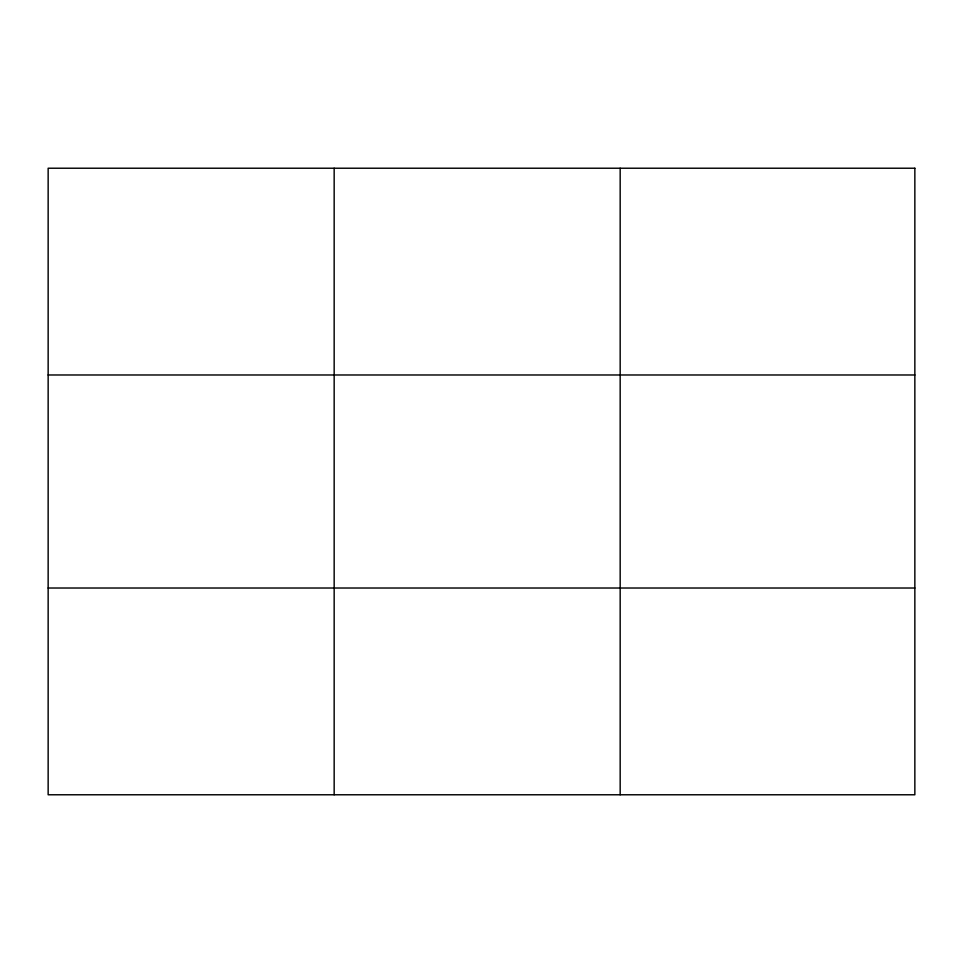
<?xml version="1.0" encoding="UTF-8"?>
<svg xmlns="http://www.w3.org/2000/svg" width="963" height="963" viewBox="0 0 963 963"><rect width="100%" height="100%" fill="white"/><g stroke="black" fill="none" stroke-linecap="round" stroke-linejoin="round"><path stroke-width="1.44" d="M334.161 168.224L334.161 794.776M620.172 168.224L620.172 794.776M48.15 374.98L914.85 374.98M48.15 588.02L914.85 588.02M914.85 168.224L914.85 794.776L48.15 794.776L48.15 168.224L914.85 168.224"/></g></svg>
